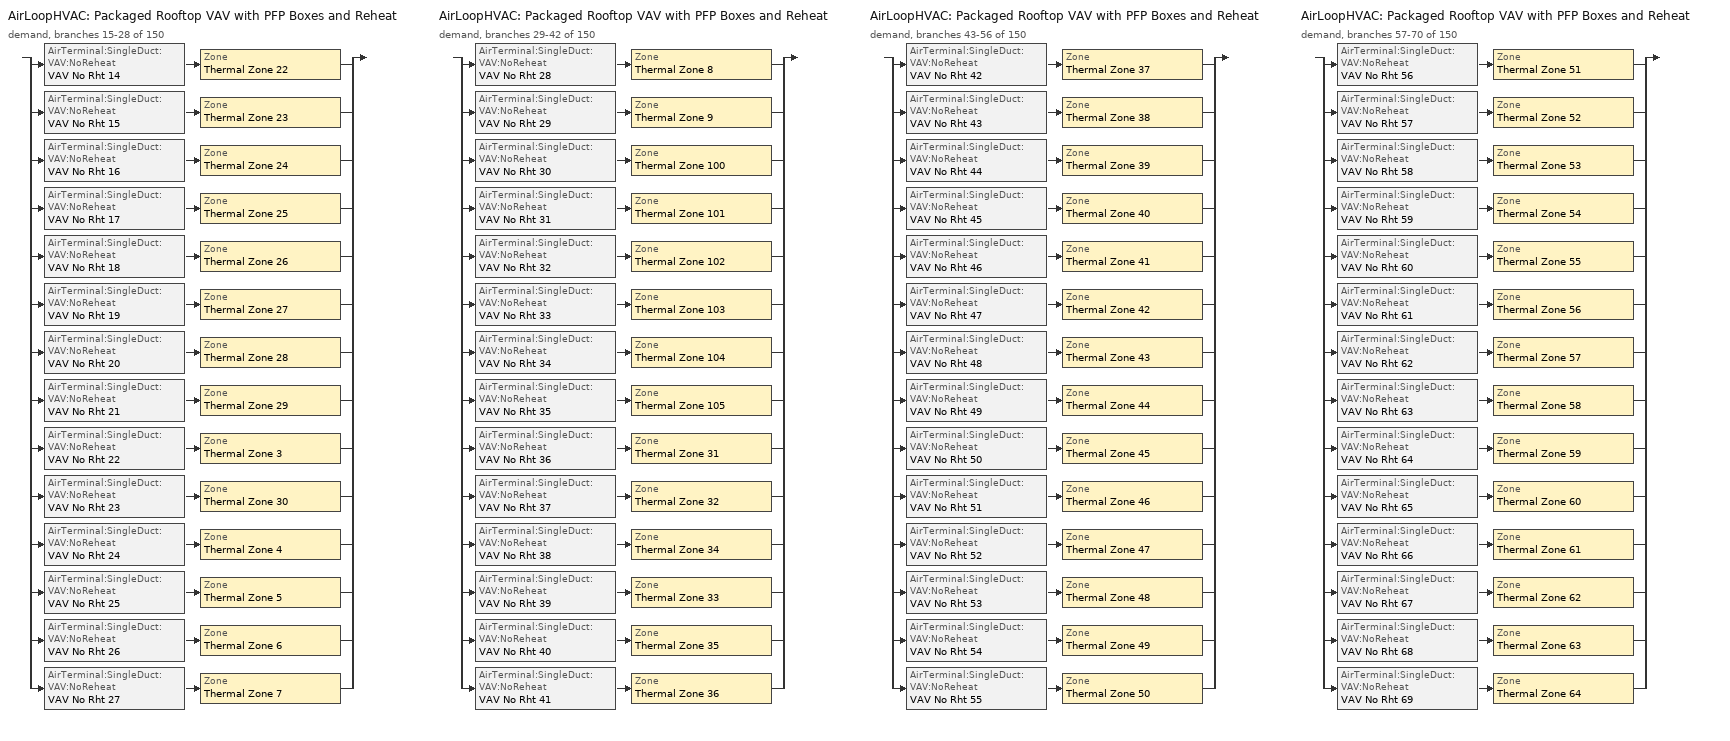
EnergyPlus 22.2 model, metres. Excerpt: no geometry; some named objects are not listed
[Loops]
AirLoopHVAC 'Packaged Rooftop VAV with PFP Boxes and Reheat'
 demand, branches 15-28 of 150: split
  | AirTerminal:SingleDuct:VAV:NoReheat 'VAV No Rht 14' > Zone 'Thermal Zone 22'
  | AirTerminal:SingleDuct:VAV:NoReheat 'VAV No Rht 15' > Zone 'Thermal Zone 23'
  | AirTerminal:SingleDuct:VAV:NoReheat 'VAV No Rht 16' > Zone 'Thermal Zone 24'
  | AirTerminal:SingleDuct:VAV:NoReheat 'VAV No Rht 17' > Zone 'Thermal Zone 25'
  | AirTerminal:SingleDuct:VAV:NoReheat 'VAV No Rht 18' > Zone 'Thermal Zone 26'
  | AirTerminal:SingleDuct:VAV:NoReheat 'VAV No Rht 19' > Zone 'Thermal Zone 27'
  | AirTerminal:SingleDuct:VAV:NoReheat 'VAV No Rht 20' > Zone 'Thermal Zone 28'
  | AirTerminal:SingleDuct:VAV:NoReheat 'VAV No Rht 21' > Zone 'Thermal Zone 29'
  | AirTerminal:SingleDuct:VAV:NoReheat 'VAV No Rht 22' > Zone 'Thermal Zone 3'
  | AirTerminal:SingleDuct:VAV:NoReheat 'VAV No Rht 23' > Zone 'Thermal Zone 30'
  | AirTerminal:SingleDuct:VAV:NoReheat 'VAV No Rht 24' > Zone 'Thermal Zone 4'
  | AirTerminal:SingleDuct:VAV:NoReheat 'VAV No Rht 25' > Zone 'Thermal Zone 5'
  | AirTerminal:SingleDuct:VAV:NoReheat 'VAV No Rht 26' > Zone 'Thermal Zone 6'
  | AirTerminal:SingleDuct:VAV:NoReheat 'VAV No Rht 27' > Zone 'Thermal Zone 7'
AirLoopHVAC 'Packaged Rooftop VAV with PFP Boxes and Reheat'
 demand, branches 29-42 of 150: split
  | AirTerminal:SingleDuct:VAV:NoReheat 'VAV No Rht 28' > Zone 'Thermal Zone 8'
  | AirTerminal:SingleDuct:VAV:NoReheat 'VAV No Rht 29' > Zone 'Thermal Zone 9'
  | AirTerminal:SingleDuct:VAV:NoReheat 'VAV No Rht 30' > Zone 'Thermal Zone 100'
  | AirTerminal:SingleDuct:VAV:NoReheat 'VAV No Rht 31' > Zone 'Thermal Zone 101'
  | AirTerminal:SingleDuct:VAV:NoReheat 'VAV No Rht 32' > Zone 'Thermal Zone 102'
  | AirTerminal:SingleDuct:VAV:NoReheat 'VAV No Rht 33' > Zone 'Thermal Zone 103'
  | AirTerminal:SingleDuct:VAV:NoReheat 'VAV No Rht 34' > Zone 'Thermal Zone 104'
  | AirTerminal:SingleDuct:VAV:NoReheat 'VAV No Rht 35' > Zone 'Thermal Zone 105'
  | AirTerminal:SingleDuct:VAV:NoReheat 'VAV No Rht 36' > Zone 'Thermal Zone 31'
  | AirTerminal:SingleDuct:VAV:NoReheat 'VAV No Rht 37' > Zone 'Thermal Zone 32'
  | AirTerminal:SingleDuct:VAV:NoReheat 'VAV No Rht 38' > Zone 'Thermal Zone 34'
  | AirTerminal:SingleDuct:VAV:NoReheat 'VAV No Rht 39' > Zone 'Thermal Zone 33'
  | AirTerminal:SingleDuct:VAV:NoReheat 'VAV No Rht 40' > Zone 'Thermal Zone 35'
  | AirTerminal:SingleDuct:VAV:NoReheat 'VAV No Rht 41' > Zone 'Thermal Zone 36'
AirLoopHVAC 'Packaged Rooftop VAV with PFP Boxes and Reheat'
 demand, branches 43-56 of 150: split
  | AirTerminal:SingleDuct:VAV:NoReheat 'VAV No Rht 42' > Zone 'Thermal Zone 37'
  | AirTerminal:SingleDuct:VAV:NoReheat 'VAV No Rht 43' > Zone 'Thermal Zone 38'
  | AirTerminal:SingleDuct:VAV:NoReheat 'VAV No Rht 44' > Zone 'Thermal Zone 39'
  | AirTerminal:SingleDuct:VAV:NoReheat 'VAV No Rht 45' > Zone 'Thermal Zone 40'
  | AirTerminal:SingleDuct:VAV:NoReheat 'VAV No Rht 46' > Zone 'Thermal Zone 41'
  | AirTerminal:SingleDuct:VAV:NoReheat 'VAV No Rht 47' > Zone 'Thermal Zone 42'
  | AirTerminal:SingleDuct:VAV:NoReheat 'VAV No Rht 48' > Zone 'Thermal Zone 43'
  | AirTerminal:SingleDuct:VAV:NoReheat 'VAV No Rht 49' > Zone 'Thermal Zone 44'
  | AirTerminal:SingleDuct:VAV:NoReheat 'VAV No Rht 50' > Zone 'Thermal Zone 45'
  | AirTerminal:SingleDuct:VAV:NoReheat 'VAV No Rht 51' > Zone 'Thermal Zone 46'
  | AirTerminal:SingleDuct:VAV:NoReheat 'VAV No Rht 52' > Zone 'Thermal Zone 47'
  | AirTerminal:SingleDuct:VAV:NoReheat 'VAV No Rht 53' > Zone 'Thermal Zone 48'
  | AirTerminal:SingleDuct:VAV:NoReheat 'VAV No Rht 54' > Zone 'Thermal Zone 49'
  | AirTerminal:SingleDuct:VAV:NoReheat 'VAV No Rht 55' > Zone 'Thermal Zone 50'
AirLoopHVAC 'Packaged Rooftop VAV with PFP Boxes and Reheat'
 demand, branches 57-70 of 150: split
  | AirTerminal:SingleDuct:VAV:NoReheat 'VAV No Rht 56' > Zone 'Thermal Zone 51'
  | AirTerminal:SingleDuct:VAV:NoReheat 'VAV No Rht 57' > Zone 'Thermal Zone 52'
  | AirTerminal:SingleDuct:VAV:NoReheat 'VAV No Rht 58' > Zone 'Thermal Zone 53'
  | AirTerminal:SingleDuct:VAV:NoReheat 'VAV No Rht 59' > Zone 'Thermal Zone 54'
  | AirTerminal:SingleDuct:VAV:NoReheat 'VAV No Rht 60' > Zone 'Thermal Zone 55'
  | AirTerminal:SingleDuct:VAV:NoReheat 'VAV No Rht 61' > Zone 'Thermal Zone 56'
  | AirTerminal:SingleDuct:VAV:NoReheat 'VAV No Rht 62' > Zone 'Thermal Zone 57'
  | AirTerminal:SingleDuct:VAV:NoReheat 'VAV No Rht 63' > Zone 'Thermal Zone 58'
  | AirTerminal:SingleDuct:VAV:NoReheat 'VAV No Rht 64' > Zone 'Thermal Zone 59'
  | AirTerminal:SingleDuct:VAV:NoReheat 'VAV No Rht 65' > Zone 'Thermal Zone 60'
  | AirTerminal:SingleDuct:VAV:NoReheat 'VAV No Rht 66' > Zone 'Thermal Zone 61'
  | AirTerminal:SingleDuct:VAV:NoReheat 'VAV No Rht 67' > Zone 'Thermal Zone 62'
  | AirTerminal:SingleDuct:VAV:NoReheat 'VAV No Rht 68' > Zone 'Thermal Zone 63'
  | AirTerminal:SingleDuct:VAV:NoReheat 'VAV No Rht 69' > Zone 'Thermal Zone 64'
[AirTerminal:SingleDuct:VAV:NoReheat] Availability Schedule=Always On Discrete hvac_library; Maximum Air Flow Rate {m3/s}=Autosize; Zone Minimum Air Flow Input Method=Constant; Constant Minimum Air Flow Fraction=0.3; Fixed Minimum Air Flow Rate {m3/s}=Autosize
VAV No Rht 30; VAV No Rht 31; VAV No Rht 32; VAV No Rht 33; VAV No Rht 34; VAV No Rht 35; VAV No Rht 14; VAV No Rht 15; VAV No Rht 16; VAV No Rht 17; VAV No Rht 18; VAV No Rht 19; VAV No Rht 20; VAV No Rht 21; VAV No Rht 22; VAV No Rht 23; VAV No Rht 36; VAV No Rht 37; VAV No Rht 39; VAV No Rht 38; VAV No Rht 40; VAV No Rht 41; VAV No Rht 42; VAV No Rht 43; VAV No Rht 44; VAV No Rht 24; VAV No Rht 45; VAV No Rht 46; VAV No Rht 47; VAV No Rht 48; VAV No Rht 49; VAV No Rht 50; VAV No Rht 51; VAV No Rht 52; VAV No Rht 53; VAV No Rht 54; VAV No Rht 25; VAV No Rht 55; VAV No Rht 56; VAV No Rht 57; VAV No Rht 58; VAV No Rht 59; VAV No Rht 60; VAV No Rht 61; VAV No Rht 62; VAV No Rht 63; VAV No Rht 64; VAV No Rht 26; VAV No Rht 65; VAV No Rht 66; VAV No Rht 67; VAV No Rht 68; VAV No Rht 69; VAV No Rht 27; VAV No Rht 28; VAV No Rht 29
[Zone equipment]
Thermal Zone 100: VAV No Rht 30
Thermal Zone 101: VAV No Rht 31
Thermal Zone 102: VAV No Rht 32
Thermal Zone 103: VAV No Rht 33
Thermal Zone 104: VAV No Rht 34
Thermal Zone 105: VAV No Rht 35
Thermal Zone 22: VAV No Rht 14
Thermal Zone 23: VAV No Rht 15
Thermal Zone 24: VAV No Rht 16
Thermal Zone 25: VAV No Rht 17
Thermal Zone 26: VAV No Rht 18
Thermal Zone 27: VAV No Rht 19
Thermal Zone 28: VAV No Rht 20
Thermal Zone 29: VAV No Rht 21
Thermal Zone 3: VAV No Rht 22
Thermal Zone 30: VAV No Rht 23
Thermal Zone 31: VAV No Rht 36
Thermal Zone 32: VAV No Rht 37
Thermal Zone 33: VAV No Rht 39
Thermal Zone 34: VAV No Rht 38
Thermal Zone 35: VAV No Rht 40
Thermal Zone 36: VAV No Rht 41
Thermal Zone 37: VAV No Rht 42
Thermal Zone 38: VAV No Rht 43
Thermal Zone 39: VAV No Rht 44
Thermal Zone 4: VAV No Rht 24
Thermal Zone 40: VAV No Rht 45
Thermal Zone 41: VAV No Rht 46
Thermal Zone 42: VAV No Rht 47
Thermal Zone 43: VAV No Rht 48
Thermal Zone 44: VAV No Rht 49
Thermal Zone 45: VAV No Rht 50
Thermal Zone 46: VAV No Rht 51
Thermal Zone 47: VAV No Rht 52
Thermal Zone 48: VAV No Rht 53
Thermal Zone 49: VAV No Rht 54
Thermal Zone 5: VAV No Rht 25
Thermal Zone 50: VAV No Rht 55
Thermal Zone 51: VAV No Rht 56
Thermal Zone 52: VAV No Rht 57
Thermal Zone 53: VAV No Rht 58
Thermal Zone 54: VAV No Rht 59
Thermal Zone 55: VAV No Rht 60
Thermal Zone 56: VAV No Rht 61
Thermal Zone 57: VAV No Rht 62
Thermal Zone 58: VAV No Rht 63
Thermal Zone 59: VAV No Rht 64
Thermal Zone 6: VAV No Rht 26
Thermal Zone 60: VAV No Rht 65
Thermal Zone 61: VAV No Rht 66
Thermal Zone 62: VAV No Rht 67
Thermal Zone 63: VAV No Rht 68
Thermal Zone 64: VAV No Rht 69
Thermal Zone 7: VAV No Rht 27
Thermal Zone 8: VAV No Rht 28
Thermal Zone 9: VAV No Rht 29
[Sizing:Zone] Zone Cooling Design Supply Air Temperature Input Method=SupplyAirTemperature; Zone Cooling Design Supply Air Temperature {C}=14; Zone Cooling Design Supply Air Temperature Difference {deltaC}=11.11; Zone Heating Design Supply Air Temperature Input Method=SupplyAirTemperature; Zone Heating Design Supply Air Temperature {C}=40; Zone Heating Design Supply Air Temperature Difference {deltaC}=11.11; Zone Cooling Design Supply Air Humidity Ratio {kgWater/kgDryAir}=0.0085; Zone Heating Design Supply Air Humidity Ratio {kgWater/kgDryAir}=0.008; Cooling Design Air Flow Method=DesignDay; Cooling Design Air Flow Rate {m3/s}=0; Cooling Minimum Air Flow per Zone Floor Area {m3/s-m2}=0.000762; Cooling Minimum Air Flow {m3/s}=0; Cooling Minimum Air Flow Fraction=0; Heating Design Air Flow Method=DesignDay; Heating Design Air Flow Rate {m3/s}=0; Heating Maximum Air Flow per Zone Floor Area {m3/s-m2}=0.002032; Heating Maximum Air Flow {m3/s}=0.141576; Heating Maximum Air Flow Fraction=0.3; Account for Dedicated Outdoor Air System=No; Zone Load Sizing Method=Sensible Load Only No Latent Load; Zone Latent Cooling Design Supply Air Humidity Ratio Input Method=HumidityRatioDifference; Zone Cooling Design Supply Air Humidity Ratio Difference {kgWater/kgDryAir}=0.005; Zone Latent Heating Design Supply Air Humidity Ratio Input Method=HumidityRatioDifference; Zone Humidification Design Supply Air Humidity Ratio Difference {kgWater/kgDryAir}=0.005
Name | Design Specification Outdoor Air Object
Thermal Zone 100 | Thermal Zone 100 DSOA Space List
Thermal Zone 101 | Thermal Zone 101 DSOA Space List
Thermal Zone 102 | Thermal Zone 102 DSOA Space List
Thermal Zone 103 | Thermal Zone 103 DSOA Space List
Thermal Zone 104 | Thermal Zone 104 DSOA Space List
Thermal Zone 105 | Thermal Zone 105 DSOA Space List
Thermal Zone 22 | Thermal Zone 22 DSOA Space List
Thermal Zone 23 | Thermal Zone 23 DSOA Space List
Thermal Zone 24 | Thermal Zone 24 DSOA Space List
Thermal Zone 25 | Thermal Zone 25 DSOA Space List
Thermal Zone 26 | Thermal Zone 26 DSOA Space List
Thermal Zone 27 | Thermal Zone 27 DSOA Space List
Thermal Zone 28 | Thermal Zone 28 DSOA Space List
Thermal Zone 29 | Thermal Zone 29 DSOA Space List
Thermal Zone 3 | Thermal Zone 3 DSOA Space List
Thermal Zone 30 | Thermal Zone 30 DSOA Space List
Thermal Zone 31 | Thermal Zone 31 DSOA Space List
Thermal Zone 32 | Thermal Zone 32 DSOA Space List
Thermal Zone 33 | Thermal Zone 33 DSOA Space List
Thermal Zone 34 | Thermal Zone 34 DSOA Space List
Thermal Zone 35 | Thermal Zone 35 DSOA Space List
Thermal Zone 36 | Thermal Zone 36 DSOA Space List
Thermal Zone 37 | Thermal Zone 37 DSOA Space List
Thermal Zone 38 | Thermal Zone 38 DSOA Space List
Thermal Zone 39 | Thermal Zone 39 DSOA Space List
Thermal Zone 4 | Thermal Zone 4 DSOA Space List
Thermal Zone 40 | Thermal Zone 40 DSOA Space List
Thermal Zone 41 | Thermal Zone 41 DSOA Space List
Thermal Zone 42 | Thermal Zone 42 DSOA Space List
Thermal Zone 43 | Thermal Zone 43 DSOA Space List
Thermal Zone 44 | Thermal Zone 44 DSOA Space List
Thermal Zone 45 | Thermal Zone 45 DSOA Space List
Thermal Zone 46 | Thermal Zone 46 DSOA Space List
Thermal Zone 47 | Thermal Zone 47 DSOA Space List
Thermal Zone 48 | Thermal Zone 48 DSOA Space List
Thermal Zone 49 | Thermal Zone 49 DSOA Space List
Thermal Zone 5 | Thermal Zone 5 DSOA Space List
Thermal Zone 50 | Thermal Zone 50 DSOA Space List
Thermal Zone 51 | Thermal Zone 51 DSOA Space List
Thermal Zone 52 | Thermal Zone 52 DSOA Space List
Thermal Zone 53 | Thermal Zone 53 DSOA Space List
Thermal Zone 54 | Thermal Zone 54 DSOA Space List
Thermal Zone 55 | Thermal Zone 55 DSOA Space List
Thermal Zone 56 | Thermal Zone 56 DSOA Space List
Thermal Zone 57 | Thermal Zone 57 DSOA Space List
Thermal Zone 58 | Thermal Zone 58 DSOA Space List
Thermal Zone 59 | Thermal Zone 59 DSOA Space List
Thermal Zone 6 | Thermal Zone 6 DSOA Space List
Thermal Zone 60 | Thermal Zone 60 DSOA Space List
Thermal Zone 61 | Thermal Zone 61 DSOA Space List
Thermal Zone 62 | Thermal Zone 62 DSOA Space List
Thermal Zone 63 | Thermal Zone 63 DSOA Space List
Thermal Zone 64 | Thermal Zone 64 DSOA Space List
Thermal Zone 7 | Thermal Zone 7 DSOA Space List
Thermal Zone 8 | Thermal Zone 8 DSOA Space List
Thermal Zone 9 | Thermal Zone 9 DSOA Space List
[DesignSpecification:OutdoorAir]
189.1-2009 - Office - ClosedOffice - CZ4-8 Ventilation: Outdoor Air Method=Sum; Outdoor Air Flow per Person {m3/s-person}=0.00943895; Outdoor Air Flow per Zone Floor Area {m3/s-m2}=0; Outdoor Air Flow per Zone {m3/s}=0; Outdoor Air Flow Air Changes per Hour {1/hr}=0
[DesignSpecification:OutdoorAir:SpaceList] Space Design Specification Outdoor Air Object Name 1=189.1-2009 - Office - ClosedOffice - CZ4-8 Ventilation
Name | Space Name 1
Thermal Zone 100 DSOA Space List | Space 7 - 10
Thermal Zone 101 DSOA Space List | Space 7 - 11
Thermal Zone 102 DSOA Space List | Space 7 - 12
Thermal Zone 103 DSOA Space List | Space 7 - 13
Thermal Zone 104 DSOA Space List | Space 7 - 14
Thermal Zone 105 DSOA Space List | Space 7 - 15
Thermal Zone 22 DSOA Space List | Space 2 - 7
Thermal Zone 23 DSOA Space List | Space 2 - 8
Thermal Zone 24 DSOA Space List | Space 2 - 9
Thermal Zone 25 DSOA Space List | Space 2 - 10
Thermal Zone 26 DSOA Space List | Space 2 - 11
Thermal Zone 27 DSOA Space List | Space 2 - 12
Thermal Zone 28 DSOA Space List | Space 2 - 13
Thermal Zone 29 DSOA Space List | Space 2 - 14
Thermal Zone 3 DSOA Space List | Space 1 - 14
Thermal Zone 30 DSOA Space List | Space 2 - 15
Thermal Zone 31 DSOA Space List | Space 3 - 1
Thermal Zone 32 DSOA Space List | Space 3 - 2
Thermal Zone 33 DSOA Space List | Space 3 - 3
Thermal Zone 34 DSOA Space List | Space 3 - 4
Thermal Zone 35 DSOA Space List | Space 3 - 5
Thermal Zone 36 DSOA Space List | Space 3 - 6
Thermal Zone 37 DSOA Space List | Space 3 - 7
Thermal Zone 38 DSOA Space List | Space 3 - 8
Thermal Zone 39 DSOA Space List | Space 3 - 9
Thermal Zone 4 DSOA Space List | Space 1 - 15
Thermal Zone 40 DSOA Space List | Space 3 - 10
Thermal Zone 41 DSOA Space List | Space 3 - 11
Thermal Zone 42 DSOA Space List | Space 3 - 12
Thermal Zone 43 DSOA Space List | Space 3 - 13
Thermal Zone 44 DSOA Space List | Space 3 - 14
Thermal Zone 45 DSOA Space List | Space 3 - 15
Thermal Zone 46 DSOA Space List | Space 4 - 1
Thermal Zone 47 DSOA Space List | Space 4 - 2
Thermal Zone 48 DSOA Space List | Space 4 - 3
Thermal Zone 49 DSOA Space List | Space 4 - 4
Thermal Zone 5 DSOA Space List | Space 1 - 8
Thermal Zone 50 DSOA Space List | Space 4 - 5
Thermal Zone 51 DSOA Space List | Space 4 - 6
Thermal Zone 52 DSOA Space List | Space 4 - 7
Thermal Zone 53 DSOA Space List | Space 4 - 8
Thermal Zone 54 DSOA Space List | Space 4 - 9
Thermal Zone 55 DSOA Space List | Space 4 - 10
Thermal Zone 56 DSOA Space List | Space 4 - 11
Thermal Zone 57 DSOA Space List | Space 4 - 12
Thermal Zone 58 DSOA Space List | Space 4 - 13
Thermal Zone 59 DSOA Space List | Space 4 - 14
Thermal Zone 6 DSOA Space List | Space 1 - 10
Thermal Zone 60 DSOA Space List | Space 4 - 15
Thermal Zone 61 DSOA Space List | Space 5 - 1
Thermal Zone 62 DSOA Space List | Space 5 - 2
Thermal Zone 63 DSOA Space List | Space 5 - 3
Thermal Zone 64 DSOA Space List | Space 5 - 4
Thermal Zone 7 DSOA Space List | Space 1 - 12
Thermal Zone 8 DSOA Space List | Space 1 - 13
Thermal Zone 9 DSOA Space List | Space 1 - 1
[Schedule:Constant]
Always On Discrete hvac_library: Hourly Value=1
